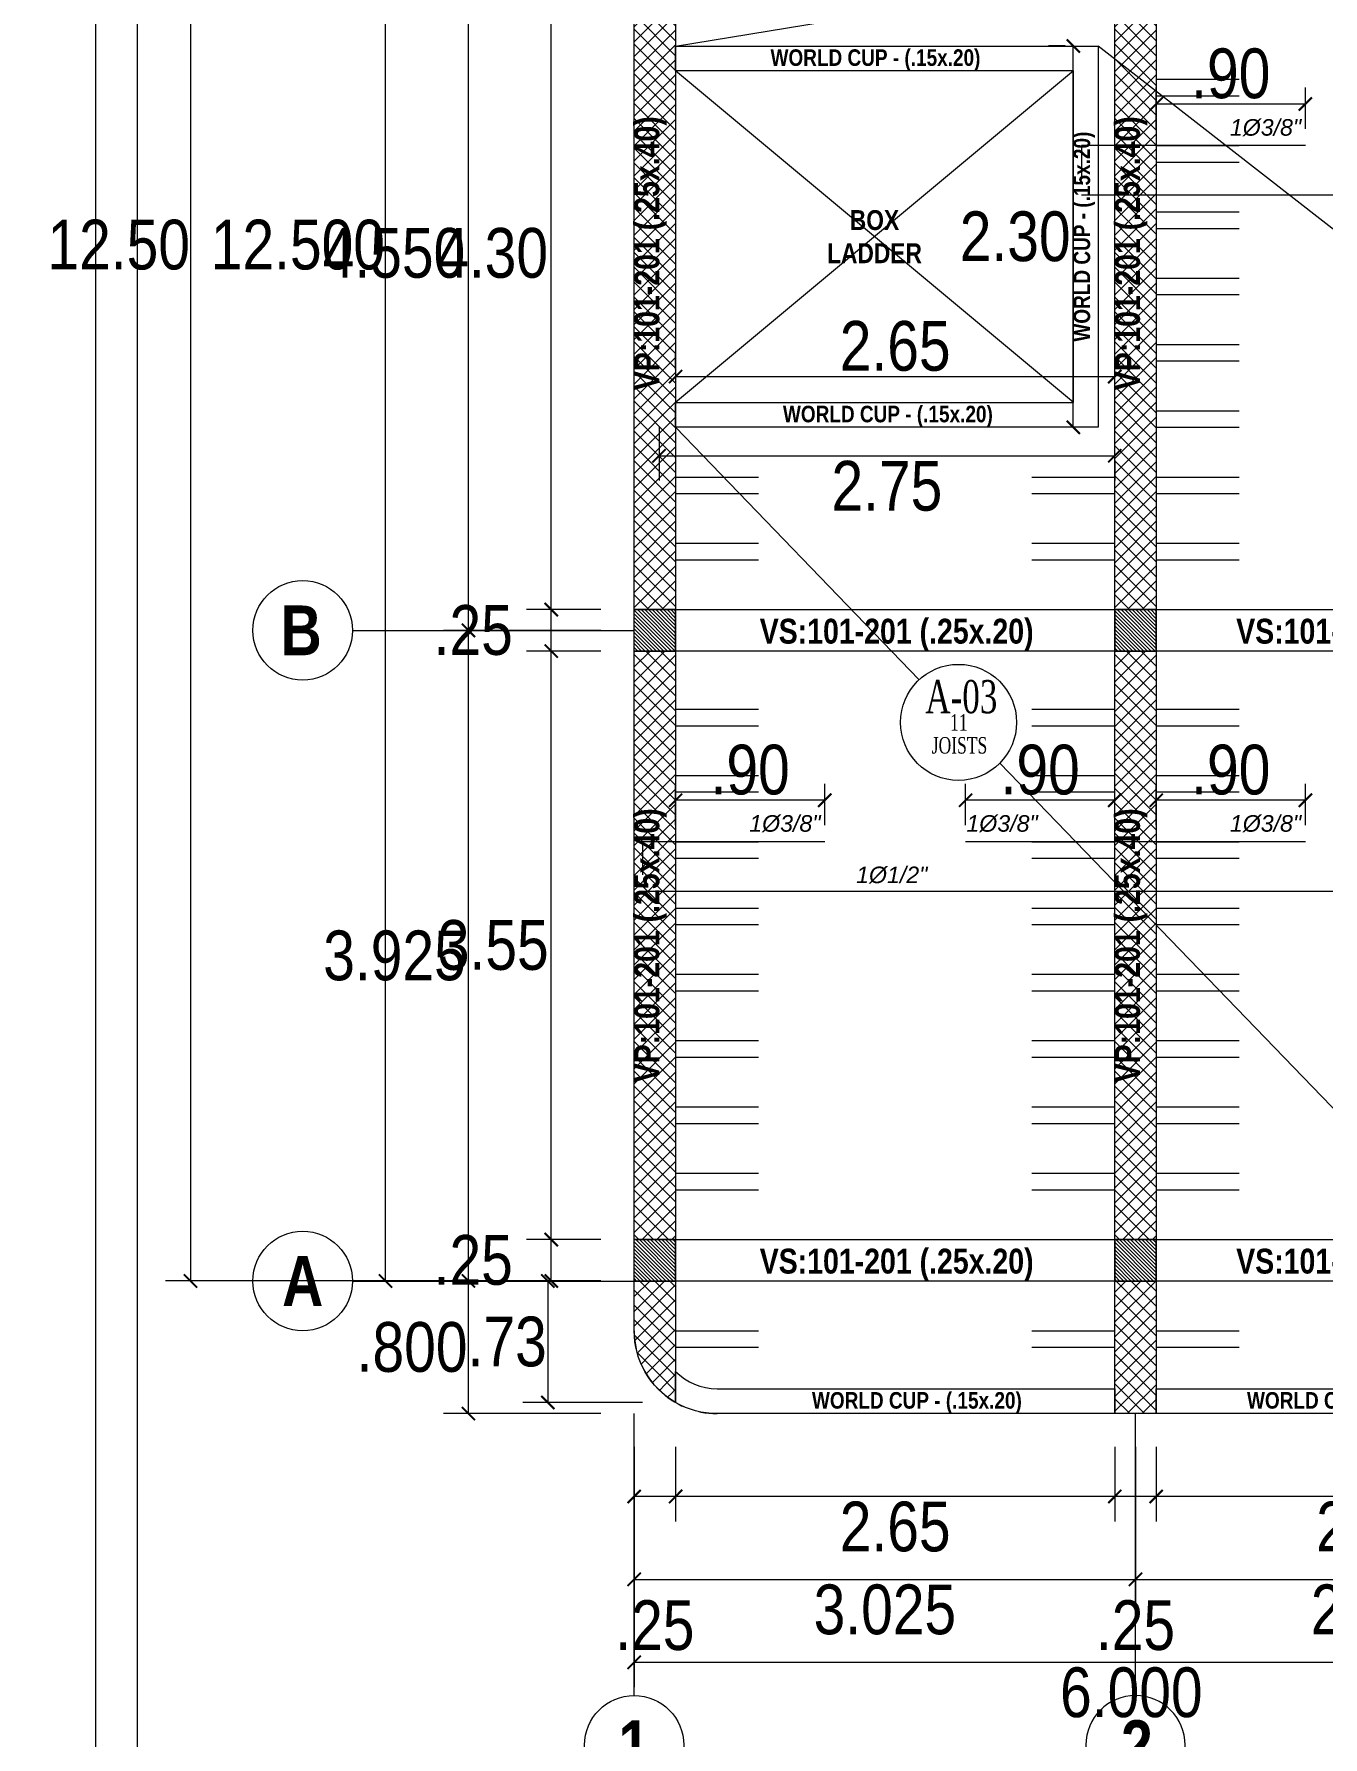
# Model space of a CAD drawing. Header units: millimetres. Extents: x 68 to 194, y 47 to 103.
# Drawn here: x 68.23 to 76.01, y 55.8 to 66.07 of the extents above; entities that cross this region are included whole.
import ezdxf
from ezdxf.enums import TextEntityAlignment as Align

# ---------------------------------------------------------------- set-up
doc = ezdxf.new("R2010")
doc.units = ezdxf.units.MM
doc.linetypes.add('DASHED', pattern=[19.05, 12.7, -6.35])
doc.linetypes.add('DASHED2', pattern=[0.375, 0.25, -0.125])
for name, color, linetype, lineweight in [('A_Texto', 43, 'Continuous', 9), ('E_Acero', 240, 'Continuous', 60), ('E_Columna', 3, 'Continuous', 25), ('E_Tipo de Techado', 6, 'Continuous', 15), ('E_Viga Borde', 10, 'Continuous', 20), ('E_Viga Principal', 52, 'Continuous', 30), ('E_Viga Secundaria', 133, 'Continuous', 20), ('E_Vigueta', 13, 'DASHED', 15), ('G_Complemento', 30, 'Continuous', 20), ('G_Ejes', 253, 'Continuous', 20), ('G_Proyección', 8, 'DASHED2', 15), ('G_Sombreados', 8, 'Continuous', 9), ('G_Texto', 122, 'Continuous', 20)]:
    doc.layers.add(name, color=color, linetype=linetype, lineweight=lineweight)
doc.layers.add('G_Acotación', color=171, linetype='Continuous')
doc.styles.add('Acotacion', font='ARIALN.TTF')
doc.styles.add('AMBIENTES', font='ARIALNB.TTF', dxfattribs={"height": 0.15})
doc.styles.add('ARIAL', font='ariali.ttf', dxfattribs={"height": 0.12})
doc.styles.add('CUNSULTOR', font='times.ttf', dxfattribs={"width": 0.7})
doc.styles.add('Eje', font='ARIALNB.TTF', dxfattribs={"height": 0.3})
doc.styles.add('TITULOS', font='ARIALNB.TTF', dxfattribs={"height": 0.3})
doc.dimstyles.new('Lenin_50', dxfattribs={"dimtxt": 0.3, "dimasz": 0.08, "dimexe": 0.15, "dimexo": 0.2, "dimgap": 0.03, "dimtad": 2, "dimtih": 1, "dimtoh": 1, "dimlfac": -1, "dimzin": 4, "dimdsep": 46, "dimtxsty": 'Acotacion', "dimblk": 'ARCHTICK', "dimcen": 0.08, "dimclrd": 256, "dimclre": 256, "dimclrt": 4, "dimazin": 1, "dimtm": 1e-09, "dimtfac": 1, "dimtmove": 2, "dimatfit": 2, "dimfxl": 0, "dimtolj": 1, "dimlwd": 13, "dimlwe": 18, "dimarcsym": 0})
pattern_1 = [(135, (186.997164, -21.310414), (0.0112253202, 0.0112253202), [])]
pattern_2 = [(135, (186.997164, -21.160414), (0.0112253202, 0.0112253202), [])]
pattern_3 = [(135, (308.05112, -25.397145), (0.04490128, 0.04490128), []), (45, (308.05112, -25.397145), (0.04490128, -0.04490128), [])]
pattern_4 = [(135, (305.15112, -25.397145), (0.04490128, 0.04490128), []), (45, (305.15112, -25.397145), (0.04490128, -0.04490128), [])]

# ---------------------------------------------------------------- blocks, each defined once
blk = doc.blocks.new('Eri')
blk.add_line((-1.7, 0), (0, 0))
blk.add_circle((-2, 0), 0.3)
at = {"color": 1, "style": 'Eje', "flags": 4}
blk.add_attdef('H', text='', height=0.3, dxfattribs=at).set_placement((-2, 0), align=Align.MIDDLE_CENTER)
blk = doc.blocks.new('_ArchTick')
at = {"color": 0, "linetype": 'ByBlock', "const_width": 0.15}
blk.add_lwpolyline([(-0.5, -0.5), (0.5, 0.5)], dxfattribs=at)
blk = doc.blocks.new('*D503')
at = {"layer": 'Defpoints', "color": 0}
for p in [(71.851, 57.753), (77.851, 57.753), (77.851, 56.253)]:
    blk.add_point(p, dxfattribs=at)
at = {"layer": 'G_Acotación', "lineweight": 18}
for p, q in [((71.851, 57.553), (71.851, 56.103)), ((77.851, 57.553), (77.851, 56.103))]:
    blk.add_line(p, q, dxfattribs=at)
at = {"layer": 'G_Acotación', "lineweight": 13}
blk.add_line((71.851, 56.253), (77.851, 56.253), dxfattribs=at)
at = {"layer": 'G_Acotación', "lineweight": 13, "xscale": 0.08, "yscale": 0.08, "zscale": 0.08, "rotation": 180}
blk.add_blockref('_ArchTick', (71.851, 56.253), dxfattribs=at)
at = {"layer": 'G_Acotación', "lineweight": 13, "xscale": 0.08, "yscale": 0.08, "zscale": 0.08}
blk.add_blockref('_ArchTick', (77.851, 56.253), dxfattribs=at)
at = {"layer": 'G_Acotación', "color": 4, "lineweight": 5, "insert": (74.851, 56.07), "char_height": 0.3, "attachment_point": 5, "style": 'Acotacion'}
blk.add_mtext('\\A1;6.000', dxfattribs=at)
blk = doc.blocks.new('*D504')
at = {"layer": 'Defpoints', "color": 0}
for p in [(74.876, 57.753), (77.851, 57.753), (77.851, 56.753)]:
    blk.add_point(p, dxfattribs=at)
at = {"layer": 'G_Acotación', "lineweight": 18}
for p, q in [((74.876, 57.553), (74.876, 56.603)), ((77.851, 57.553), (77.851, 56.603))]:
    blk.add_line(p, q, dxfattribs=at)
at = {"layer": 'G_Acotación', "lineweight": 13}
blk.add_line((74.876, 56.753), (77.851, 56.753), dxfattribs=at)
at = {"layer": 'G_Acotación', "lineweight": 13, "xscale": 0.08, "yscale": 0.08, "zscale": 0.08, "rotation": 180}
blk.add_blockref('_ArchTick', (74.876, 56.753), dxfattribs=at)
at = {"layer": 'G_Acotación', "lineweight": 13, "xscale": 0.08, "yscale": 0.08, "zscale": 0.08}
blk.add_blockref('_ArchTick', (77.851, 56.753), dxfattribs=at)
at = {"layer": 'G_Acotación', "color": 4, "lineweight": 5, "insert": (76.364, 56.57), "char_height": 0.3, "attachment_point": 5, "style": 'Acotacion'}
blk.add_mtext('\\A1;2.975', dxfattribs=at)
blk = doc.blocks.new('*D505')
at = {"layer": 'Defpoints', "color": 0}
for p in [(71.851, 57.753), (74.876, 57.753), (74.876, 56.753)]:
    blk.add_point(p, dxfattribs=at)
at = {"layer": 'G_Acotación', "lineweight": 18}
for p, q in [((71.851, 57.553), (71.851, 56.603)), ((74.876, 57.553), (74.876, 56.603))]:
    blk.add_line(p, q, dxfattribs=at)
at = {"layer": 'G_Acotación', "lineweight": 13}
blk.add_line((71.851, 56.753), (74.876, 56.753), dxfattribs=at)
at = {"layer": 'G_Acotación', "lineweight": 13, "xscale": 0.08, "yscale": 0.08, "zscale": 0.08, "rotation": 180}
blk.add_blockref('_ArchTick', (71.851, 56.753), dxfattribs=at)
at = {"layer": 'G_Acotación', "lineweight": 13, "xscale": 0.08, "yscale": 0.08, "zscale": 0.08}
blk.add_blockref('_ArchTick', (74.876, 56.753), dxfattribs=at)
at = {"layer": 'G_Acotación', "color": 4, "lineweight": 5, "insert": (73.364, 56.57), "char_height": 0.3, "attachment_point": 5, "style": 'Acotacion'}
blk.add_mtext('\\A1;3.025', dxfattribs=at)
blk = doc.blocks.new('*D506')
at = {"layer": 'Defpoints', "color": 0}
for p in [(70.351, 71.053), (71.851, 71.053), (71.851, 58.553)]:
    blk.add_point(p, dxfattribs=at)
at = {"layer": 'G_Acotación', "lineweight": 18}
for p, q in [((71.651, 71.053), (70.201, 71.053)), ((71.651, 58.553), (70.201, 58.553))]:
    blk.add_line(p, q, dxfattribs=at)
at = {"layer": 'G_Acotación', "lineweight": 13}
blk.add_line((70.351, 58.553), (70.351, 71.053), dxfattribs=at)
at = {"layer": 'G_Acotación', "lineweight": 13, "xscale": 0.08, "yscale": 0.08, "zscale": 0.08}
for p, rotation in [((70.351, 71.053), 90), ((70.351, 58.553), 270)]:
    blk.add_blockref('_ArchTick', p, dxfattribs=dict(at, rotation=rotation))
at = {"layer": 'G_Acotación', "color": 4, "lineweight": 5, "insert": (69.822, 64.803), "char_height": 0.3, "attachment_point": 5, "style": 'Acotacion'}
blk.add_mtext('\\A1;12.500', dxfattribs=at)
blk = doc.blocks.new('*D507')
at = {"layer": 'Defpoints', "color": 0}
for p in [(70.851, 62.478), (71.851, 62.478), (71.851, 58.553)]:
    blk.add_point(p, dxfattribs=at)
at = {"layer": 'G_Acotación', "lineweight": 18}
for p, q in [((71.651, 62.478), (70.701, 62.478)), ((71.651, 58.553), (70.701, 58.553))]:
    blk.add_line(p, q, dxfattribs=at)
at = {"layer": 'G_Acotación', "lineweight": 13}
blk.add_line((70.851, 58.553), (70.851, 62.478), dxfattribs=at)
at = {"layer": 'G_Acotación', "lineweight": 13, "xscale": 0.08, "yscale": 0.08, "zscale": 0.08}
for p, rotation in [((70.851, 62.478), 90), ((70.851, 58.553), 270)]:
    blk.add_blockref('_ArchTick', p, dxfattribs=dict(at, rotation=rotation))
at = {"layer": 'G_Acotación', "color": 4, "lineweight": 5, "insert": (70.405, 60.515), "char_height": 0.3, "attachment_point": 5, "style": 'Acotacion'}
blk.add_mtext('\\A1;3.925', dxfattribs=at)
blk = doc.blocks.new('*D508')
at = {"layer": 'Defpoints', "color": 0}
for p in [(70.851, 67.028), (71.851, 67.028), (71.851, 62.478)]:
    blk.add_point(p, dxfattribs=at)
at = {"layer": 'G_Acotación', "lineweight": 18}
for p, q in [((71.651, 67.028), (70.701, 67.028)), ((71.651, 62.478), (70.701, 62.478))]:
    blk.add_line(p, q, dxfattribs=at)
at = {"layer": 'G_Acotación', "lineweight": 13}
blk.add_line((70.851, 62.478), (70.851, 67.028), dxfattribs=at)
at = {"layer": 'G_Acotación', "lineweight": 13, "xscale": 0.08, "yscale": 0.08, "zscale": 0.08}
for p, rotation in [((70.851, 67.028), 90), ((70.851, 62.478), 270)]:
    blk.add_blockref('_ArchTick', p, dxfattribs=dict(at, rotation=rotation))
at = {"layer": 'G_Acotación', "color": 4, "lineweight": 5, "insert": (70.402, 64.753), "char_height": 0.3, "attachment_point": 5, "style": 'Acotacion'}
blk.add_mtext('\\A1;4.550', dxfattribs=at)
blk = doc.blocks.new('*D510')
at = {"layer": 'Defpoints', "color": 0}
for p in [(70.851, 58.553), (71.851, 58.553), (71.851, 57.753)]:
    blk.add_point(p, dxfattribs=at)
at = {"layer": 'G_Acotación', "lineweight": 18}
for p, q in [((71.651, 58.553), (70.701, 58.553)), ((71.651, 57.753), (70.701, 57.753))]:
    blk.add_line(p, q, dxfattribs=at)
at = {"layer": 'G_Acotación', "lineweight": 13}
blk.add_line((70.851, 57.753), (70.851, 58.553), dxfattribs=at)
at = {"layer": 'G_Acotación', "lineweight": 13, "xscale": 0.08, "yscale": 0.08, "zscale": 0.08}
for p, rotation in [((70.851, 58.553), 90), ((70.851, 57.753), 270)]:
    blk.add_blockref('_ArchTick', p, dxfattribs=dict(at, rotation=rotation))
at = {"layer": 'G_Acotación', "color": 4, "lineweight": 5, "insert": (70.511, 58.153), "char_height": 0.3, "attachment_point": 5, "style": 'Acotacion'}
blk.add_mtext('\\A1;.800', dxfattribs=at)
blk = doc.blocks.new('*D519')
at = {"layer": 'Defpoints', "color": 0}
for p in [(71.351, 58.803), (71.851, 58.803), (71.851, 58.553)]:
    blk.add_point(p, dxfattribs=at)
at = {"layer": 'G_Acotación', "lineweight": 18}
for p, q in [((71.651, 58.803), (71.201, 58.803)), ((71.651, 58.553), (71.201, 58.553))]:
    blk.add_line(p, q, dxfattribs=at)
at = {"layer": 'G_Acotación', "lineweight": 13}
blk.add_line((71.351, 58.553), (71.351, 58.803), dxfattribs=at)
at = {"layer": 'G_Acotación', "lineweight": 13, "xscale": 0.08, "yscale": 0.08, "zscale": 0.08}
for p, rotation in [((71.351, 58.803), 90), ((71.351, 58.553), 270)]:
    blk.add_blockref('_ArchTick', p, dxfattribs=dict(at, rotation=rotation))
at = {"layer": 'G_Acotación', "color": 4, "lineweight": 5, "insert": (70.88, 58.678), "char_height": 0.3, "attachment_point": 5, "style": 'Acotacion'}
blk.add_mtext('\\A1;.25', dxfattribs=at)
blk = doc.blocks.new('*D520')
at = {"layer": 'Defpoints', "color": 0}
for p in [(71.351, 62.353), (71.851, 62.353), (71.851, 58.803)]:
    blk.add_point(p, dxfattribs=at)
at = {"layer": 'G_Acotación', "lineweight": 18}
for p, q in [((71.651, 62.353), (71.201, 62.353)), ((71.651, 58.803), (71.201, 58.803))]:
    blk.add_line(p, q, dxfattribs=at)
at = {"layer": 'G_Acotación', "lineweight": 13}
blk.add_line((71.351, 58.803), (71.351, 62.353), dxfattribs=at)
at = {"layer": 'G_Acotación', "lineweight": 13, "xscale": 0.08, "yscale": 0.08, "zscale": 0.08}
for p, rotation in [((71.351, 62.353), 90), ((71.351, 58.803), 270)]:
    blk.add_blockref('_ArchTick', p, dxfattribs=dict(at, rotation=rotation))
at = {"layer": 'G_Acotación', "color": 4, "lineweight": 5, "insert": (71.001, 60.578), "char_height": 0.3, "attachment_point": 5, "style": 'Acotacion'}
blk.add_mtext('\\A1;3.55', dxfattribs=at)
blk = doc.blocks.new('*D521')
at = {"layer": 'Defpoints', "color": 0}
for p in [(71.351, 62.603), (71.851, 62.603), (71.851, 62.353)]:
    blk.add_point(p, dxfattribs=at)
at = {"layer": 'G_Acotación', "lineweight": 18}
for p, q in [((71.651, 62.603), (71.201, 62.603)), ((71.651, 62.353), (71.201, 62.353))]:
    blk.add_line(p, q, dxfattribs=at)
at = {"layer": 'G_Acotación', "lineweight": 13}
blk.add_line((71.351, 62.353), (71.351, 62.603), dxfattribs=at)
at = {"layer": 'G_Acotación', "lineweight": 13, "xscale": 0.08, "yscale": 0.08, "zscale": 0.08}
for p, rotation in [((71.351, 62.603), 90), ((71.351, 62.353), 270)]:
    blk.add_blockref('_ArchTick', p, dxfattribs=dict(at, rotation=rotation))
at = {"layer": 'G_Acotación', "color": 4, "lineweight": 5, "insert": (70.88, 62.478), "char_height": 0.3, "attachment_point": 5, "style": 'Acotacion'}
blk.add_mtext('\\A1;.25', dxfattribs=at)
blk = doc.blocks.new('*D522')
at = {"layer": 'Defpoints', "color": 0}
for p in [(71.351, 66.903), (71.851, 66.903), (71.851, 62.603)]:
    blk.add_point(p, dxfattribs=at)
at = {"layer": 'G_Acotación', "lineweight": 18}
for p, q in [((71.651, 66.903), (71.201, 66.903)), ((71.651, 62.603), (71.201, 62.603))]:
    blk.add_line(p, q, dxfattribs=at)
at = {"layer": 'G_Acotación', "lineweight": 13}
blk.add_line((71.351, 62.603), (71.351, 66.903), dxfattribs=at)
at = {"layer": 'G_Acotación', "lineweight": 13, "xscale": 0.08, "yscale": 0.08, "zscale": 0.08}
for p, rotation in [((71.351, 66.903), 90), ((71.351, 62.603), 270)]:
    blk.add_blockref('_ArchTick', p, dxfattribs=dict(at, rotation=rotation))
at = {"layer": 'G_Acotación', "color": 4, "lineweight": 5, "insert": (70.997, 64.753), "char_height": 0.3, "attachment_point": 5, "style": 'Acotacion'}
blk.add_mtext('\\A1;4.30', dxfattribs=at)
blk = doc.blocks.new('*D525')
at = {"layer": 'Defpoints', "color": 0}
for p in [(75.001, 57.753), (77.601, 57.753), (75.001, 57.253)]:
    blk.add_point(p, dxfattribs=at)
at = {"layer": 'G_Acotación', "lineweight": 18}
for p, q in [((75.001, 57.553), (75.001, 57.103)), ((77.601, 57.553), (77.601, 57.103))]:
    blk.add_line(p, q, dxfattribs=at)
at = {"layer": 'G_Acotación', "lineweight": 13}
blk.add_line((77.601, 57.253), (75.001, 57.253), dxfattribs=at)
at = {"layer": 'G_Acotación', "lineweight": 13, "xscale": 0.08, "yscale": 0.08, "zscale": 0.08, "rotation": 180}
blk.add_blockref('_ArchTick', (75.001, 57.253), dxfattribs=at)
at = {"layer": 'G_Acotación', "lineweight": 13, "xscale": 0.08, "yscale": 0.08, "zscale": 0.08}
blk.add_blockref('_ArchTick', (77.601, 57.253), dxfattribs=at)
at = {"layer": 'G_Acotación', "color": 4, "lineweight": 5, "insert": (76.301, 57.07), "char_height": 0.3, "attachment_point": 5, "style": 'Acotacion'}
blk.add_mtext('\\A1;2.60', dxfattribs=at)
blk = doc.blocks.new('*D526')
at = {"layer": 'Defpoints', "color": 0}
for p in [(74.751, 57.753), (75.001, 57.753), (74.751, 57.253)]:
    blk.add_point(p, dxfattribs=at)
at = {"layer": 'G_Acotación', "lineweight": 18}
for p, q in [((74.751, 57.553), (74.751, 57.103)), ((75.001, 57.553), (75.001, 57.103))]:
    blk.add_line(p, q, dxfattribs=at)
at = {"layer": 'G_Acotación', "lineweight": 13}
blk.add_line((75.001, 57.253), (74.751, 57.253), dxfattribs=at)
at = {"layer": 'G_Acotación', "lineweight": 13, "xscale": 0.08, "yscale": 0.08, "zscale": 0.08, "rotation": 180}
blk.add_blockref('_ArchTick', (74.751, 57.253), dxfattribs=at)
at = {"layer": 'G_Acotación', "lineweight": 13, "xscale": 0.08, "yscale": 0.08, "zscale": 0.08}
blk.add_blockref('_ArchTick', (75.001, 57.253), dxfattribs=at)
at = {"layer": 'G_Acotación', "color": 4, "lineweight": 5, "insert": (74.876, 56.475), "char_height": 0.3, "attachment_point": 5, "style": 'Acotacion'}
blk.add_mtext('\\A1;.25', dxfattribs=at)
blk = doc.blocks.new('*D527')
at = {"layer": 'Defpoints', "color": 0}
for p in [(72.101, 57.753), (74.751, 57.753), (72.101, 57.253)]:
    blk.add_point(p, dxfattribs=at)
at = {"layer": 'G_Acotación', "lineweight": 18}
for p, q in [((72.101, 57.553), (72.101, 57.103)), ((74.751, 57.553), (74.751, 57.103))]:
    blk.add_line(p, q, dxfattribs=at)
at = {"layer": 'G_Acotación', "lineweight": 13}
blk.add_line((74.751, 57.253), (72.101, 57.253), dxfattribs=at)
at = {"layer": 'G_Acotación', "lineweight": 13, "xscale": 0.08, "yscale": 0.08, "zscale": 0.08, "rotation": 180}
blk.add_blockref('_ArchTick', (72.101, 57.253), dxfattribs=at)
at = {"layer": 'G_Acotación', "lineweight": 13, "xscale": 0.08, "yscale": 0.08, "zscale": 0.08}
blk.add_blockref('_ArchTick', (74.751, 57.253), dxfattribs=at)
at = {"layer": 'G_Acotación', "color": 4, "lineweight": 5, "insert": (73.426, 57.07), "char_height": 0.3, "attachment_point": 5, "style": 'Acotacion'}
blk.add_mtext('\\A1;2.65', dxfattribs=at)
blk = doc.blocks.new('*D528')
at = {"layer": 'Defpoints', "color": 0}
for p in [(71.851, 57.753), (72.101, 57.753), (71.851, 57.253)]:
    blk.add_point(p, dxfattribs=at)
at = {"layer": 'G_Acotación', "lineweight": 18}
for p, q in [((71.851, 57.553), (71.851, 57.103)), ((72.101, 57.553), (72.101, 57.103))]:
    blk.add_line(p, q, dxfattribs=at)
at = {"layer": 'G_Acotación', "lineweight": 13}
blk.add_line((72.101, 57.253), (71.851, 57.253), dxfattribs=at)
at = {"layer": 'G_Acotación', "lineweight": 13, "xscale": 0.08, "yscale": 0.08, "zscale": 0.08, "rotation": 180}
blk.add_blockref('_ArchTick', (71.851, 57.253), dxfattribs=at)
at = {"layer": 'G_Acotación', "lineweight": 13, "xscale": 0.08, "yscale": 0.08, "zscale": 0.08}
blk.add_blockref('_ArchTick', (72.101, 57.253), dxfattribs=at)
at = {"layer": 'G_Acotación', "color": 4, "lineweight": 5, "insert": (71.976, 56.475), "char_height": 0.3, "attachment_point": 5, "style": 'Acotacion'}
blk.add_mtext('\\A1;.25', dxfattribs=at)
blk = doc.blocks.new('*D536')
at = {"layer": 'Defpoints', "color": 0}
for p in [(75.001, 61.453), (75.001, 61.203), (75.901, 61.203)]:
    blk.add_point(p, dxfattribs=at)
at = {"layer": 'G_Acotación', "lineweight": 18}
for p, q in [((75.001, 61.303), (75.001, 61.553)), ((75.901, 61.303), (75.901, 61.553))]:
    blk.add_line(p, q, dxfattribs=at)
at = {"layer": 'G_Acotación', "lineweight": 13}
blk.add_line((75.901, 61.453), (75.001, 61.453), dxfattribs=at)
at = {"layer": 'G_Acotación', "lineweight": 13, "xscale": 0.08, "yscale": 0.08, "zscale": 0.08, "rotation": 180}
blk.add_blockref('_ArchTick', (75.001, 61.453), dxfattribs=at)
at = {"layer": 'G_Acotación', "lineweight": 13, "xscale": 0.08, "yscale": 0.08, "zscale": 0.08}
blk.add_blockref('_ArchTick', (75.901, 61.453), dxfattribs=at)
at = {"layer": 'G_Acotación', "color": 4, "lineweight": 5, "insert": (75.451, 61.636), "char_height": 0.3, "attachment_point": 5, "style": 'Acotacion'}
blk.add_mtext('\\A1;.90', dxfattribs=at)
blk = doc.blocks.new('*D537')
at = {"layer": 'Defpoints', "color": 0}
for p in [(73.851, 61.453), (73.851, 61.203), (74.751, 61.203)]:
    blk.add_point(p, dxfattribs=at)
at = {"layer": 'G_Acotación', "lineweight": 18}
for p, q in [((73.851, 61.303), (73.851, 61.553)), ((74.751, 61.303), (74.751, 61.553))]:
    blk.add_line(p, q, dxfattribs=at)
at = {"layer": 'G_Acotación', "lineweight": 13}
blk.add_line((74.751, 61.453), (73.851, 61.453), dxfattribs=at)
at = {"layer": 'G_Acotación', "lineweight": 13, "xscale": 0.08, "yscale": 0.08, "zscale": 0.08, "rotation": 180}
blk.add_blockref('_ArchTick', (73.851, 61.453), dxfattribs=at)
at = {"layer": 'G_Acotación', "lineweight": 13, "xscale": 0.08, "yscale": 0.08, "zscale": 0.08}
blk.add_blockref('_ArchTick', (74.751, 61.453), dxfattribs=at)
at = {"layer": 'G_Acotación', "color": 4, "lineweight": 5, "insert": (74.301, 61.636), "char_height": 0.3, "attachment_point": 5, "style": 'Acotacion'}
blk.add_mtext('\\A1;.90', dxfattribs=at)
blk = doc.blocks.new('*D538')
at = {"layer": 'Defpoints', "color": 0}
for p in [(72.101, 61.453), (72.101, 61.203), (73.001, 61.203)]:
    blk.add_point(p, dxfattribs=at)
at = {"layer": 'G_Acotación', "lineweight": 18}
for p, q in [((72.101, 61.303), (72.101, 61.553)), ((73.001, 61.303), (73.001, 61.553))]:
    blk.add_line(p, q, dxfattribs=at)
at = {"layer": 'G_Acotación', "lineweight": 13}
blk.add_line((73.001, 61.453), (72.101, 61.453), dxfattribs=at)
at = {"layer": 'G_Acotación', "lineweight": 13, "xscale": 0.08, "yscale": 0.08, "zscale": 0.08, "rotation": 180}
blk.add_blockref('_ArchTick', (72.101, 61.453), dxfattribs=at)
at = {"layer": 'G_Acotación', "lineweight": 13, "xscale": 0.08, "yscale": 0.08, "zscale": 0.08}
blk.add_blockref('_ArchTick', (73.001, 61.453), dxfattribs=at)
at = {"layer": 'G_Acotación', "color": 4, "lineweight": 5, "insert": (72.551, 61.636), "char_height": 0.3, "attachment_point": 5, "style": 'Acotacion'}
blk.add_mtext('\\A1;.90', dxfattribs=at)
blk = doc.blocks.new('*D540')
at = {"layer": 'Defpoints', "color": 0}
for p in [(75.001, 65.653), (75.001, 65.403), (75.901, 65.403)]:
    blk.add_point(p, dxfattribs=at)
at = {"layer": 'G_Acotación', "lineweight": 18}
for p, q in [((75.001, 65.503), (75.001, 65.753)), ((75.901, 65.503), (75.901, 65.753))]:
    blk.add_line(p, q, dxfattribs=at)
at = {"layer": 'G_Acotación', "lineweight": 13}
blk.add_line((75.901, 65.653), (75.001, 65.653), dxfattribs=at)
at = {"layer": 'G_Acotación', "lineweight": 13, "xscale": 0.08, "yscale": 0.08, "zscale": 0.08, "rotation": 180.0000000000008}
blk.add_blockref('_ArchTick', (75.001, 65.653), dxfattribs=at)
at = {"layer": 'G_Acotación', "lineweight": 13, "xscale": 0.08, "yscale": 0.08, "zscale": 0.08}
blk.add_blockref('_ArchTick', (75.901, 65.653), dxfattribs=at)
at = {"layer": 'G_Acotación', "color": 4, "lineweight": 5, "insert": (75.451, 65.836), "char_height": 0.3, "attachment_point": 5, "style": 'Acotacion'}
blk.add_mtext('\\A1;.90', dxfattribs=at)
blk = doc.blocks.new('*D826')
at = {"lineweight": 13}
blk.add_line((72.001, 63.531), (74.751, 63.531), dxfattribs=at)
at = {"lineweight": 18}
for p, q in [((72.001, 63.503), (72.001, 63.381)), ((74.751, 63.503), (74.751, 63.381))]:
    blk.add_line(p, q, dxfattribs=at)
at = {"layer": 'Defpoints', "color": 0}
for p in [(72.001, 63.703), (74.751, 63.703), (74.751, 63.531)]:
    blk.add_point(p, dxfattribs=at)
at = {"lineweight": 13, "xscale": 0.08, "yscale": 0.08, "zscale": 0.08, "rotation": 180}
blk.add_blockref('_ArchTick', (72.001, 63.531), dxfattribs=at)
at = {"lineweight": 13, "xscale": 0.08, "yscale": 0.08, "zscale": 0.08}
blk.add_blockref('_ArchTick', (74.751, 63.531), dxfattribs=at)
at = {"color": 4, "lineweight": 5, "insert": (73.376, 63.348), "char_height": 0.3, "attachment_point": 5, "style": 'Acotacion'}
blk.add_mtext('\\A1;2.75', dxfattribs=at)
blk = doc.blocks.new('*D827')
at = {"lineweight": 18}
for p, q in [((74.451, 66.003), (74.351, 66.003)), ((74.451, 63.703), (74.351, 63.703))]:
    blk.add_line(p, q, dxfattribs=at)
at = {"lineweight": 13}
blk.add_line((74.501, 63.703), (74.501, 66.003), dxfattribs=at)
at = {"layer": 'Defpoints', "color": 0}
for p in [(74.501, 66.003), (74.651, 66.003), (74.651, 63.703)]:
    blk.add_point(p, dxfattribs=at)
at = {"lineweight": 13, "xscale": 0.08, "yscale": 0.08, "zscale": 0.08}
for p, rotation in [((74.501, 66.003), 90), ((74.501, 63.703), 270)]:
    blk.add_blockref('_ArchTick', p, dxfattribs=dict(at, rotation=rotation))
at = {"color": 4, "lineweight": 5, "insert": (74.15, 64.853), "char_height": 0.3, "attachment_point": 5, "style": 'Acotacion'}
blk.add_mtext('\\A1;2.30', dxfattribs=at)
blk = doc.blocks.new('*D829')
at = {"lineweight": 18}
for p, q in [((72.101, 64.053), (72.101, 64.159)), ((74.751, 64.053), (74.751, 64.159))]:
    blk.add_line(p, q, dxfattribs=at)
at = {"lineweight": 13}
blk.add_line((72.101, 64.009), (74.751, 64.009), dxfattribs=at)
at = {"layer": 'Defpoints', "color": 0}
for p in [(74.751, 64.009), (72.101, 63.853), (74.751, 63.853)]:
    blk.add_point(p, dxfattribs=at)
at = {"lineweight": 13, "xscale": 0.08, "yscale": 0.08, "zscale": 0.08, "rotation": 180}
blk.add_blockref('_ArchTick', (72.101, 64.009), dxfattribs=at)
at = {"lineweight": 13, "xscale": 0.08, "yscale": 0.08, "zscale": 0.08}
blk.add_blockref('_ArchTick', (74.751, 64.009), dxfattribs=at)
at = {"color": 4, "lineweight": 5, "insert": (73.426, 64.192), "char_height": 0.3, "attachment_point": 5, "style": 'Acotacion'}
blk.add_mtext('\\A1;2.65', dxfattribs=at)
blk = doc.blocks.new('*D857')
at = {"lineweight": 18}
for p, q in [((71.651, 71.053), (69.024, 71.053)), ((71.651, 58.553), (69.024, 58.553))]:
    blk.add_line(p, q, dxfattribs=at)
at = {"lineweight": 13}
blk.add_line((69.174, 71.053), (69.174, 58.553), dxfattribs=at)
at = {"layer": 'Defpoints', "color": 0}
for p in [(71.851, 71.053), (69.174, 58.553), (71.851, 58.553)]:
    blk.add_point(p, dxfattribs=at)
at = {"lineweight": 13, "xscale": 0.08, "yscale": 0.08, "zscale": 0.08}
for p, rotation in [((69.174, 71.053), 90), ((69.174, 58.553), 270)]:
    blk.add_blockref('_ArchTick', p, dxfattribs=dict(at, rotation=rotation))
at = {"color": 4, "lineweight": 5, "insert": (68.741, 64.803), "char_height": 0.3, "attachment_point": 5, "style": 'Acotacion'}
blk.add_mtext('\\A1;12.50', dxfattribs=at)
blk = doc.blocks.new('*D858')
at = {"lineweight": 18}
for p, q in [((71.651, 58.553), (71.18, 58.553)), ((71.901, 57.82), (71.18, 57.82))]:
    blk.add_line(p, q, dxfattribs=at)
at = {"lineweight": 13}
blk.add_line((71.33, 58.553), (71.33, 57.82), dxfattribs=at)
at = {"layer": 'Defpoints', "color": 0}
for p in [(71.851, 58.553), (71.33, 57.82), (72.101, 57.82)]:
    blk.add_point(p, dxfattribs=at)
at = {"lineweight": 13, "xscale": 0.08, "yscale": 0.08, "zscale": 0.08}
for p, rotation in [((71.33, 58.553), 90), ((71.33, 57.82), 270)]:
    blk.add_blockref('_ArchTick', p, dxfattribs=dict(at, rotation=rotation))
at = {"color": 4, "lineweight": 5, "insert": (71.085, 58.186), "char_height": 0.3, "attachment_point": 5, "style": 'Acotacion'}
blk.add_mtext('\\A1;.73', dxfattribs=at)

msp = doc.modelspace()

# ---------------------------------------------------------------- hatches: boundary and pattern name
at = {"layer": 'E_Columna', "lineweight": 5}
h = msp.add_hatch(dxfattribs=at)
h.set_pattern_fill('LINE', color=256, scale=0.005, angle=45, style=0)
h.set_pattern_definition(pattern_2)
h.paths.add_polyline_path([(72.1011, 62.3529), (71.8511, 62.3529), (71.8511, 62.6029), (72.1011, 62.6029)])
h = msp.add_hatch(dxfattribs=at)
h.set_pattern_fill('LINE', color=256, scale=0.005, angle=45, style=0)
h.set_pattern_definition(pattern_2)
h.paths.add_polyline_path([(75.0011, 62.3529), (74.7511, 62.3529), (74.7511, 62.6029), (75.0011, 62.6029)])
h = msp.add_hatch(dxfattribs=at)
h.set_pattern_fill('LINE', color=256, scale=0.005, angle=45, style=0)
h.set_pattern_definition(pattern_1)
h.paths.add_polyline_path([(72.1011, 58.5529), (71.8511, 58.5529), (71.8511, 58.8029), (72.1011, 58.8029)])
h = msp.add_hatch(dxfattribs=at)
h.set_pattern_fill('LINE', color=256, scale=0.005, angle=45, style=0)
h.set_pattern_definition(pattern_1)
h.paths.add_polyline_path([(75.0011, 58.5529), (74.7511, 58.5529), (74.7511, 58.8029), (75.0011, 58.8029)])
at = {"layer": 'G_Sombreados', "lineweight": 5}
h = msp.add_hatch(dxfattribs=at)
h.set_pattern_fill('NET', color=256, scale=0.02, angle=45, style=0)
h.set_pattern_definition(pattern_4)
h.paths.add_polyline_path([(72.1011, 62.6029), (71.8511, 62.6029), (71.8511, 66.9029), (72.1011, 66.9029)])
h = msp.add_hatch(dxfattribs=at)
h.set_pattern_fill('NET', color=256, scale=0.02, angle=45, style=0)
h.set_pattern_definition(pattern_3)
h.paths.add_polyline_path([(75.0011, 62.6029), (74.7511, 62.6029), (74.7511, 66.9029), (75.0011, 66.9029)])
h = msp.add_hatch(dxfattribs=at)
h.set_pattern_fill('NET', color=256, scale=0.02, angle=45, style=0)
h.set_pattern_definition(pattern_4)
h.paths.add_polyline_path([(72.1011, 58.8029), (71.8511, 58.8029), (71.8511, 62.3529), (72.1011, 62.3529)])
h = msp.add_hatch(dxfattribs=at)
h.set_pattern_fill('NET', color=256, scale=0.02, angle=45, style=0)
h.set_pattern_definition(pattern_3)
h.paths.add_polyline_path([(75.0011, 58.8029), (74.7511, 58.8029), (74.7511, 62.3529), (75.0011, 62.3529)])
h = msp.add_hatch(dxfattribs=at)
h.set_pattern_fill('NET', color=256, scale=0.02, angle=45, style=0)
h.set_pattern_definition(pattern_3)
edge = h.paths.add_edge_path()
edge.add_line((71.8511, 58.5529), (72.1011, 58.5529))
edge.add_line((72.1011, 58.5529), (72.1011, 57.8198))
edge.add_arc((72.3511, 58.2529), 0.5, 180, 240, ccw=False)
edge.add_line((71.8511, 58.2529), (71.8511, 58.5529))
h = msp.add_hatch(dxfattribs=at)
h.set_pattern_fill('NET', color=256, scale=0.02, angle=45, style=0)
h.set_pattern_definition(pattern_3)
h.paths.add_polyline_path([(74.7511, 58.5529), (75.0011, 58.5529), (75.0011, 57.7529), (74.7511, 57.7529)])

# ---------------------------------------------------------------- linework, layer by layer
at = {"lineweight": 5}
msp.add_line((72.0011, 63.7029), (72.0011, 63.4073), dxfattribs=at)
for points in [[(109.6519, 46.547), (109.6519, 74.1029), (68.6019, 74.1029), (68.6019, 46.547)], [(109.4019, 46.797), (109.4019, 73.8529), (68.8519, 73.8529), (68.8519, 46.797)]]:
    msp.add_lwpolyline(points, close=True, dxfattribs=at)
at = {"layer": 'E_Acero', "lineweight": 5}
for p, q in [((75.9011, 65.4029), (74.5511, 65.4029)), ((74.5511, 65.4029), (74.5511, 65.2029)), ((77.8011, 65.1029), (74.5511, 65.1029)), ((73.0011, 61.2029), (71.9011, 61.2029)), ((71.9011, 61.2029), (71.9011, 61.0029)), ((75.9011, 61.2029), (73.8511, 61.2029)), ((77.8011, 60.9029), (71.9011, 60.9029))]:
    msp.add_line(p, q, dxfattribs=at)
at = {"layer": 'E_Columna', "lineweight": 5}
for points in [[(72.1011, 62.3529), (71.8511, 62.3529), (71.8511, 62.6029), (72.1011, 62.6029)], [(75.0011, 62.3529), (74.7511, 62.3529), (74.7511, 62.6029), (75.0011, 62.6029)], [(72.1011, 58.5529), (71.8511, 58.5529), (71.8511, 58.8029), (72.1011, 58.8029)], [(75.0011, 58.5529), (74.7511, 58.5529), (74.7511, 58.8029), (75.0011, 58.8029)]]:
    msp.add_lwpolyline(points, close=True, dxfattribs=at)
at = {"layer": 'E_Tipo de Techado', "color": 6, "lineweight": 5}
for p, q in [((72.1011, 66.0029), (75.8191, 66.6113)), ((76.2153, 64.7834), (74.6511, 66.0029)), ((73.5714, 62.1804), (72.1011, 63.7029)), ((77.6011, 58.0079), (74.0576, 61.677))]:
    msp.add_line(p, q, dxfattribs=at)
msp.add_circle((73.8085, 61.9229), 0.35, dxfattribs=at)
at = {"layer": 'E_Viga Borde', "lineweight": 5}
msp.add_lwpolyline([(74.5011, 65.8529), (72.1011, 65.8529), (72.1011, 66.0029), (74.6511, 66.0029), (74.6511, 63.7029), (72.1011, 63.7029), (72.1011, 63.8529), (74.5011, 63.8529)], close=True, dxfattribs=at)
for points in [[(72.1011, 58.0079, 0.2015659), (72.3511, 57.9029), (74.7511, 57.9029), (74.7511, 57.7529), (72.3511, 57.7529, -0.1316525), (72.1011, 57.8198)], [(75.0011, 57.9029), (77.3511, 57.9029, 0.2015659), (77.6011, 58.0079), (77.6011, 57.8198, -0.1316525), (77.3511, 57.7529), (75.0011, 57.7529)]]:
    msp.add_lwpolyline(points, format="xyb", close=True, dxfattribs=at)
at = {"layer": 'E_Viga Principal', "lineweight": 5}
for points in [[(72.1011, 62.6029), (71.8511, 62.6029), (71.8511, 66.9029), (72.1011, 66.9029)], [(75.0011, 62.6029), (74.7511, 62.6029), (74.7511, 66.9029), (75.0011, 66.9029)], [(72.1011, 58.8029), (71.8511, 58.8029), (71.8511, 62.3529), (72.1011, 62.3529)], [(75.0011, 58.8029), (74.7511, 58.8029), (74.7511, 62.3529), (75.0011, 62.3529)], [(74.7511, 58.5529), (75.0011, 58.5529), (75.0011, 57.7529), (74.7511, 57.7529)]]:
    msp.add_lwpolyline(points, close=True, dxfattribs=at)
msp.add_lwpolyline([(71.8511, 58.5529), (72.1011, 58.5529), (72.1011, 57.8198, -0.2679492), (71.8511, 58.2529)], format="xyb", close=True, dxfattribs=at)
at = {"layer": 'E_Viga Secundaria', "lineweight": 5}
for points in [[(74.7511, 62.3529), (72.1011, 62.3529), (72.1011, 62.6029), (74.7511, 62.6029)], [(77.6011, 62.3529), (75.0011, 62.3529), (75.0011, 62.6029), (77.6011, 62.6029)], [(74.7511, 58.5529), (72.1011, 58.5529), (72.1011, 58.8029), (74.7511, 58.8029)], [(77.6011, 58.5529), (75.0011, 58.5529), (75.0011, 58.8029), (77.6011, 58.8029)]]:
    msp.add_lwpolyline(points, close=True, dxfattribs=at)
at = {"layer": 'E_Vigueta', "lineweight": 5}
for p, q in [((75.0011, 65.8029), (75.5011, 65.8029)), ((75.0011, 65.7029), (75.5011, 65.7029)), ((75.0011, 65.4029), (75.5011, 65.4029)), ((75.0011, 65.3029), (75.5011, 65.3029)), ((75.0011, 65.0029), (75.5011, 65.0029)), ((75.0011, 64.9029), (75.5011, 64.9029)), ((75.0011, 64.6029), (75.5011, 64.6029)), ((75.0011, 64.5029), (75.5011, 64.5029)), ((75.0011, 64.2029), (75.5011, 64.2029)), ((75.0011, 64.1029), (75.5011, 64.1029)), ((75.0011, 63.8029), (75.5011, 63.8029)), ((75.0011, 63.7029), (75.5011, 63.7029)), ((72.1011, 63.4029), (72.6011, 63.4029)), ((74.2511, 63.4029), (74.7511, 63.4029)), ((75.0011, 63.4029), (75.5011, 63.4029)), ((72.1011, 63.3029), (72.6011, 63.3029)), ((74.2511, 63.3029), (74.7511, 63.3029)), ((75.0011, 63.3029), (75.5011, 63.3029)), ((72.1011, 63.0029), (72.6011, 63.0029)), ((74.2511, 63.0029), (74.7511, 63.0029)), ((75.0011, 63.0029), (75.5011, 63.0029)), ((72.1011, 62.9029), (72.6011, 62.9029)), ((74.2511, 62.9029), (74.7511, 62.9029)), ((75.0011, 62.9029), (75.5011, 62.9029)), ((72.1011, 62.0029), (72.6011, 62.0029)), ((74.2511, 62.0029), (74.7511, 62.0029)), ((75.0011, 62.0029), (75.5011, 62.0029)), ((72.1011, 61.9029), (72.6011, 61.9029)), ((74.2511, 61.9029), (74.7511, 61.9029)), ((75.0011, 61.9029), (75.5011, 61.9029)), ((72.1011, 61.6029), (72.6011, 61.6029)), ((74.2511, 61.6029), (74.7511, 61.6029)), ((75.0011, 61.6029), (75.5011, 61.6029)), ((72.1011, 61.5029), (72.6011, 61.5029)), ((74.2511, 61.5029), (74.7511, 61.5029)), ((75.0011, 61.5029), (75.5011, 61.5029)), ((72.1011, 61.2029), (72.6011, 61.2029)), ((74.2511, 61.2029), (74.7511, 61.2029)), ((75.0011, 61.2029), (75.5011, 61.2029)), ((72.1011, 61.1029), (72.6011, 61.1029)), ((74.2511, 61.1029), (74.7511, 61.1029)), ((75.0011, 61.1029), (75.5011, 61.1029)), ((72.1011, 60.8029), (72.6011, 60.8029)), ((74.2511, 60.8029), (74.7511, 60.8029)), ((75.0011, 60.8029), (75.5011, 60.8029)), ((72.1011, 60.7029), (72.6011, 60.7029)), ((74.2511, 60.7029), (74.7511, 60.7029)), ((75.0011, 60.7029), (75.5011, 60.7029)), ((72.1011, 60.4029), (72.6011, 60.4029)), ((74.2511, 60.4029), (74.7511, 60.4029)), ((75.0011, 60.4029), (75.5011, 60.4029)), ((72.1011, 60.3029), (72.6011, 60.3029)), ((74.2511, 60.3029), (74.7511, 60.3029)), ((75.0011, 60.3029), (75.5011, 60.3029)), ((72.1011, 60.0029), (72.6011, 60.0029)), ((74.2511, 60.0029), (74.7511, 60.0029)), ((75.0011, 60.0029), (75.5011, 60.0029)), ((72.1011, 59.9029), (72.6011, 59.9029)), ((74.2511, 59.9029), (74.7511, 59.9029)), ((75.0011, 59.9029), (75.5011, 59.9029)), ((72.1011, 59.6029), (72.6011, 59.6029)), ((74.2511, 59.6029), (74.7511, 59.6029)), ((75.0011, 59.6029), (75.5011, 59.6029)), ((72.1011, 59.5029), (72.6011, 59.5029)), ((74.2511, 59.5029), (74.7511, 59.5029)), ((75.0011, 59.5029), (75.5011, 59.5029)), ((72.1011, 59.2029), (72.6011, 59.2029)), ((74.2511, 59.2029), (74.7511, 59.2029)), ((75.0011, 59.2029), (75.5011, 59.2029)), ((72.1011, 59.1029), (72.6011, 59.1029)), ((74.2511, 59.1029), (74.7511, 59.1029)), ((75.0011, 59.1029), (75.5011, 59.1029)), ((72.1011, 58.2529), (72.6011, 58.2529)), ((74.2511, 58.2529), (74.7511, 58.2529)), ((75.0011, 58.2529), (75.5011, 58.2529)), ((72.1011, 58.1529), (72.6011, 58.1529)), ((74.2511, 58.1529), (74.7511, 58.1529)), ((75.0011, 58.1529), (75.5011, 58.1529))]:
    msp.add_line(p, q, dxfattribs=at)
at = {"layer": 'G_Complemento', "lineweight": 5}
for p, q in [((74.5011, 63.8529), (72.1011, 65.8529)), ((74.5011, 65.8529), (72.1011, 63.8529))]:
    msp.add_line(p, q, dxfattribs=at)
at = {"layer": 'G_Proyección', "lineweight": 5, "ltscale": 0.5}
msp.add_lwpolyline([(77.8511, 71.0529), (77.8511, 71.0529), (77.8511, 58.2529, -0.4142136), (77.3511, 57.7529), (72.3511, 57.7529, -0.4142136), (71.8511, 58.2529), (71.8511, 71.0529), (71.8511, 71.0529), (77.8511, 71.0529), (77.8511, 71.0529)], format="xyb", close=True, dxfattribs=at)

# ---------------------------------------------------------------- block references
at = {"layer": 'G_Ejes', "lineweight": 5}
ref = msp.add_blockref('Eri', (71.8511, 62.4779), dxfattribs=at)
ref.add_attrib('H', 'B', dxfattribs={"layer": '0', "color": 1, "height": 0.3, "style": 'Eje', "flags": 4}).set_placement((69.8419, 62.4779), align=Align.MIDDLE_CENTER)
ref = msp.add_blockref('Eri', (71.8511, 58.5529), dxfattribs=at)
ref.add_attrib('H', 'A', dxfattribs={"layer": '0', "color": 1, "height": 0.3, "style": 'Eje', "flags": 4}).set_placement((69.8509, 58.5529), align=Align.MIDDLE_CENTER)
ref = msp.add_blockref('Eri', (71.8511, 57.7529), dxfattribs=dict(at, rotation=90))
ref.add_attrib('H', '1', dxfattribs={"layer": '0', "color": 1, "height": 0.3, "style": 'Eje', "flags": 4}).set_placement((71.8511, 55.7529), align=Align.MIDDLE_CENTER)
ref = msp.add_blockref('Eri', (74.8761, 57.7529), dxfattribs=dict(at, xscale=-1, rotation=270))
ref.add_attrib('H', '2', dxfattribs={"layer": '0', "color": 1, "height": 0.3, "style": 'Eje', "flags": 4}).set_placement((74.8847, 55.7529), align=Align.MIDDLE_CENTER)

# ---------------------------------------------------------------- texts
at = {"layer": 'A_Texto', "lineweight": 5, "style": 'AMBIENTES'}
for s, p in [('BOX', (73.3011, 64.9529, 0)), ('LADDER', (73.3011, 64.7529, 0))]:
    msp.add_text(s, height=0.12, dxfattribs=at).set_placement(p, align=Align.MIDDLE)
at = {"layer": 'G_Texto', "lineweight": 5, "style": 'TITULOS'}
for s, height, p in [('WORLD CUP - (.15x.20)', 0.1, (73.3071, 65.8529)), ('WORLD CUP - (.15x.20)', 0.1, (73.3821, 63.7029)), ('VS:101-201 (.25x.20)', 0.15, (73.435, 62.3529)), ('VS:101-201 (.25x.20)', 0.15, (76.31, 62.3529)), ('VS:101-201 (.25x.20)', 0.15, (73.435, 58.5529)), ('VS:101-201 (.25x.20)', 0.15, (76.31, 58.5529)), ('WORLD CUP - (.15x.20)', 0.1, (73.5571, 57.7529)), ('WORLD CUP - (.15x.20)', 0.1, (76.1821, 57.7529))]:
    msp.add_text(s, height=height, dxfattribs=at).set_placement(p, align=Align.BOTTOM_CENTER)
for s, height, p in [('VP:101-201 (.25x.40)', 0.15, (72.0478, 64.7529)), ('VP:101-201 (.25x.40)', 0.15, (74.9478, 64.7529)), ('WORLD CUP - (.15x.20)', 0.1, (74.6322, 64.8529)), ('VP:101-201 (.25x.40)', 0.15, (72.0478, 60.5779)), ('VP:101-201 (.25x.40)', 0.15, (74.9478, 60.5779))]:
    msp.add_text(s, height=height, rotation=90, dxfattribs=at).set_placement(p, align=Align.BOTTOM_CENTER)
at = {"layer": 'G_Texto', "lineweight": 5, "style": 'ARIAL'}
for s, p in [('1Ø3/8"', (75.6606, 65.4619)), ('1Ø3/8"', (72.7606, 61.2631)), ('1Ø3/8"', (74.071, 61.2631)), ('1Ø3/8"', (75.6606, 61.2631)), ('1Ø1/2"', (73.4054, 60.9529))]:
    msp.add_text(s, height=0.1, dxfattribs=at).set_placement(p, align=Align.CENTER)
at = {"layer": 'G_Texto', "color": 7, "lineweight": 5, "style": 'CUNSULTOR', "width": 0.7}
for s, height, p in [('A-03', 0.2, (73.8252, 62.078)), ('11', 0.1, (73.8104, 61.9229)), ('JOISTS', 0.1, (73.8143, 61.7844))]:
    msp.add_text(s, height=height, dxfattribs=at).set_placement(p, align=Align.MIDDLE_CENTER)

# ---------------------------------------------------------------- dimensions: what is measured, and where the dimension line sits
at = {"lineweight": 5}
for base, p1, p2, picture, middle in [((69.1744, 58.5529), (71.8511, 71.0529), (71.8511, 58.5529), '*D857', (68.7413, 64.8029)), ((74.5011, 66.0029), (74.6511, 63.7029), (74.6511, 66.0029), '*D827', (74.1499, 64.8529)), ((71.3299, 57.8198), (71.8511, 58.5529), (72.1011, 57.8198), '*D858', (71.085, 58.1863))]:
    dim = msp.add_linear_dim(base=base, p1=p1, p2=p2, angle=90, dimstyle='Lenin_50', override={"dimfxl": 0.06}, dxfattribs=at)
    dim.commit()
    dim.dimension.update_dxf_attribs({"geometry": picture, "text_midpoint": middle})
for base, p1, p2, picture, middle in [((74.7511, 64.0089), (72.1011, 63.8529), (74.7511, 63.8529), '*D829', (73.4261, 64.1921)), ((74.7511, 63.5313), (72.0011, 63.7029), (74.7511, 63.7029), '*D826', (73.3761, 63.3482))]:
    dim = msp.add_linear_dim(base=base, p1=p1, p2=p2, dimstyle='Lenin_50', override={"dimfxl": 0.06}, dxfattribs=at)
    dim.commit()
    dim.dimension.update_dxf_attribs({"geometry": picture, "text_midpoint": middle})
at = {"layer": 'G_Acotación', "lineweight": 5}
for base, p1, p2, angle, override, picture, middle in [((70.3511, 71.0529), (71.8511, 58.5529), (71.8511, 71.0529), 90, {"dimdec": 3, "dimfxl": 0.06}, '*D506', (69.8224, 64.8029)), ((70.8511, 67.0279), (71.8511, 62.4779), (71.8511, 67.0279), 90, {"dimdec": 3, "dimfxl": 0.06}, '*D508', (70.4015, 64.7529)), ((71.3511, 66.9029), (71.8511, 62.6029), (71.8511, 66.9029), 90, {"dimfxl": 0.06}, '*D522', (70.9971, 64.7529)), ((75.0011, 65.6529), (75.9011, 65.4029), (75.0011, 65.4029), 180, {"dimexe": 0.1, "dimexo": 0.1}, '*D540', (75.4511, 65.836)), ((71.3511, 62.6029), (71.8511, 62.3529), (71.8511, 62.6029), 90, {"dimfxl": 0.06}, '*D521', (70.8798, 62.4779)), ((70.8511, 62.4779), (71.8511, 58.5529), (71.8511, 62.4779), 90, {"dimdec": 3, "dimfxl": 0.06}, '*D507', (70.4051, 60.5154)), ((71.3511, 62.3529), (71.8511, 58.8029), (71.8511, 62.3529), 90, {"dimfxl": 0.06}, '*D520', (71.0007, 60.5779)), ((72.1011, 61.4529), (73.0011, 61.2029), (72.1011, 61.2029), 180, {"dimexe": 0.1, "dimexo": 0.1}, '*D538', (72.5511, 61.636)), ((73.8511, 61.4529), (74.7511, 61.2029), (73.8511, 61.2029), 180, {"dimexe": 0.1, "dimexo": 0.1}, '*D537', (74.3011, 61.636)), ((75.0011, 61.4529), (75.9011, 61.2029), (75.0011, 61.2029), 180, {"dimexe": 0.1, "dimexo": 0.1}, '*D536', (75.4511, 61.636)), ((71.3511, 58.8029), (71.8511, 58.5529), (71.8511, 58.8029), 90, {"dimfxl": 0.06}, '*D519', (70.8798, 58.6779)), ((70.8511, 58.5529), (71.8511, 57.7529), (71.8511, 58.5529), 90, {"dimdec": 3, "dimfxl": 0.06}, '*D510', (70.511, 58.1529)), ((71.8511, 57.2529), (72.1011, 57.7529), (71.8511, 57.7529), 180, {"dimfxl": 0.06}, '*D528', (71.9761, 56.4752)), ((77.8511, 56.2529), (71.8511, 57.7529), (77.8511, 57.7529), 180, {"dimdec": 3, "dimfxl": 0.06}, '*D503', (74.8511, 56.0697)), ((74.8761, 56.7529), (71.8511, 57.7529), (74.8761, 57.7529), 180, {"dimdec": 3, "dimfxl": 0.06}, '*D505', (73.3636, 56.5697)), ((72.1011, 57.2529), (74.7511, 57.7529), (72.1011, 57.7529), 180, {"dimfxl": 0.06}, '*D527', (73.4261, 57.0697)), ((74.7511, 57.2529), (75.0011, 57.7529), (74.7511, 57.7529), 180, {"dimfxl": 0.06}, '*D526', (74.8761, 56.4752)), ((77.8511, 56.7529), (74.8761, 57.7529), (77.8511, 57.7529), 180, {"dimdec": 3, "dimfxl": 0.06}, '*D504', (76.3636, 56.5697)), ((75.0011, 57.2529), (77.6011, 57.7529), (75.0011, 57.7529), 180, {"dimfxl": 0.06}, '*D525', (76.3011, 57.0697))]:
    dim = msp.add_linear_dim(base=base, p1=p1, p2=p2, angle=angle, dimstyle='Lenin_50', override=override, dxfattribs=at)
    dim.commit()
    dim.dimension.update_dxf_attribs({"geometry": picture, "text_midpoint": middle})

doc.saveas('drawing.dxf')
